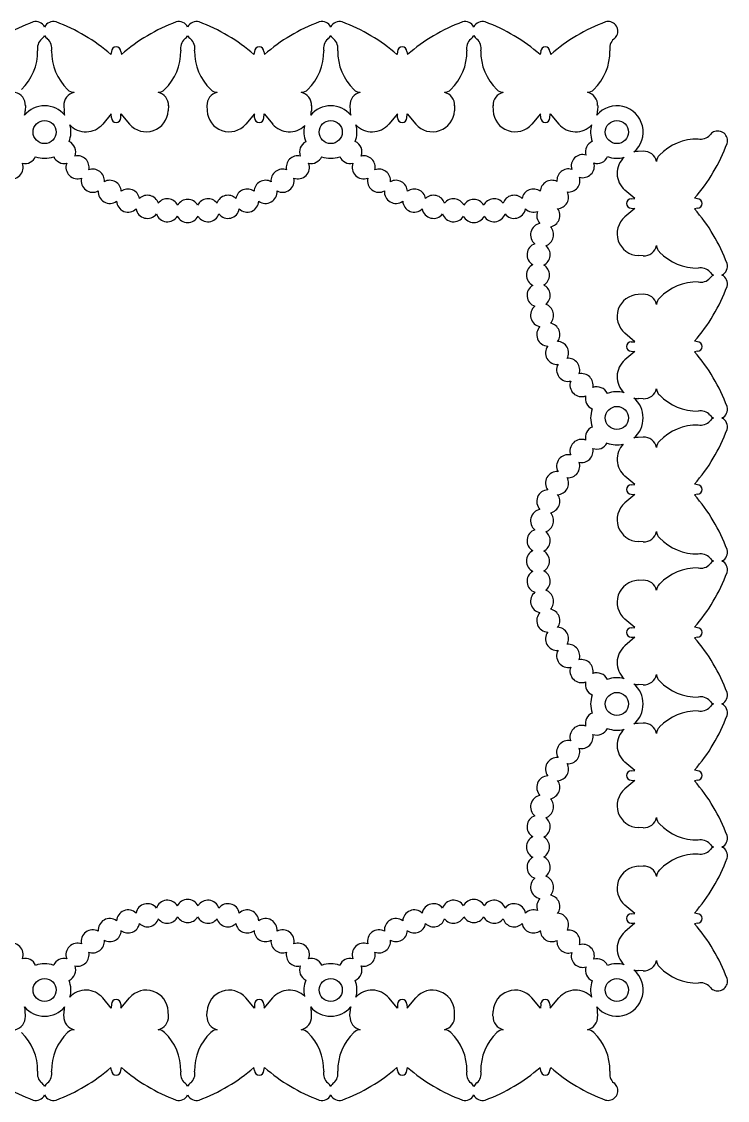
# Model space of a CAD drawing. Extents: x 154 to 315, y 196 to 323.
# Drawn here: x 232 to 315.1, y 195.9 to 322.9 of the extents above; entities that cross this region are included whole.
import ezdxf

# ---------------------------------------------------------------- set-up
doc = ezdxf.new("R2010")
doc.units = 0
doc.layers.get('0').update_dxf_attribs({"linetype": 'CONTINUOUS'})

msp = doc.modelspace()

# ---------------------------------------------------------------- linework, layer by layer
for p, q in [((242.61, 319.36), (242.54, 319.02)), ((243.71, 319.36), (243.79, 319.02)), ((259.45, 319.36), (259.37, 319.02)), ((260.55, 319.36), (260.62, 319.02)), ((276.28, 319.36), (276.21, 319.02)), ((277.38, 319.36), (277.46, 319.02)), ((293.12, 319.36), (293.04, 319.02)), ((294.21, 319.36), (294.29, 319.02)), ((232.49, 312.99), (232.46, 312.38)), ((237, 312.99), (237.03, 312.38)), ((249.32, 312.99), (249.3, 312.38)), ((253.84, 312.99), (253.86, 312.38)), ((266.16, 312.99), (266.13, 312.38)), ((270.67, 312.99), (270.7, 312.38)), ((282.99, 312.99), (282.96, 312.38)), ((287.5, 312.99), (287.53, 312.38)), ((299.83, 312.99), (299.8, 312.38)), ((242.59, 312.01), (241.58, 310.82)), ((242.61, 311.56), (242.59, 312.01)), ((243.71, 311.56), (243.73, 312.01)), ((243.73, 312.01), (244.74, 310.82)), ((259.43, 312.01), (258.42, 310.82)), ((259.45, 311.56), (259.43, 312.01)), ((260.55, 311.56), (260.57, 312.01)), ((260.57, 312.01), (261.58, 310.82)), ((276.26, 312.01), (275.25, 310.82)), ((276.28, 311.56), (276.26, 312.01)), ((277.38, 311.56), (277.4, 312.01)), ((277.4, 312.01), (278.41, 310.82)), ((293.09, 312.01), (292.08, 310.82)), ((293.12, 311.56), (293.09, 312.01)), ((294.21, 311.56), (294.24, 312.01)), ((294.24, 312.01), (295.25, 310.82)), ((305.19, 307.63), (304.58, 307.6)), ((304.21, 302.04), (303.02, 303.05)), ((303.76, 302.02), (304.21, 302.04)), ((311.56, 302.02), (311.21, 302.09)), ((304.21, 300.9), (303.02, 299.89)), ((303.76, 300.92), (304.21, 300.9)), ((311.56, 300.92), (311.21, 300.84)), ((305.18, 295.31), (304.58, 295.33)), ((305.18, 290.79), (304.58, 290.77)), ((304.21, 285.2), (303.02, 286.21)), ((303.76, 285.18), (304.21, 285.2)), ((311.56, 285.18), (311.21, 285.26)), ((304.21, 284.06), (303.02, 283.05)), ((303.76, 284.08), (304.21, 284.06)), ((311.56, 284.08), (311.21, 284.01)), ((305.18, 278.47), (304.58, 278.5)), ((305.18, 273.96), (304.58, 273.93)), ((304.21, 268.37), (303.02, 269.38)), ((303.76, 268.35), (304.21, 268.37)), ((311.56, 268.35), (311.21, 268.43)), ((304.21, 267.23), (303.02, 266.22)), ((303.76, 267.25), (304.21, 267.23)), ((311.56, 267.25), (311.21, 267.17)), ((305.18, 261.64), (304.58, 261.67)), ((305.18, 257.13), (304.58, 257.1)), ((304.21, 251.54), (303.02, 252.55)), ((303.76, 251.52), (304.21, 251.54)), ((311.56, 251.52), (311.21, 251.59)), ((304.21, 250.4), (303.02, 249.39)), ((303.76, 250.42), (304.21, 250.4)), ((311.56, 250.42), (311.21, 250.34)), ((305.18, 244.81), (304.58, 244.83)), ((305.18, 240.29), (304.58, 240.27)), ((304.21, 234.7), (303.02, 235.71)), ((303.76, 234.68), (304.21, 234.7)), ((311.56, 234.68), (311.21, 234.76)), ((304.21, 233.56), (303.02, 232.55)), ((303.76, 233.58), (304.21, 233.56)), ((311.56, 233.58), (311.21, 233.51)), ((305.18, 227.97), (304.58, 228)), ((305.18, 223.46), (304.58, 223.43)), ((304.21, 217.87), (303.02, 218.88)), ((303.76, 217.85), (304.21, 217.87)), ((311.56, 217.85), (311.21, 217.92)), ((304.21, 216.73), (303.02, 215.72)), ((303.76, 216.75), (304.21, 216.73)), ((311.56, 216.75), (311.21, 216.67)), ((305.19, 211.14), (304.58, 211.16)), ((242.59, 206.75), (241.58, 207.94)), ((242.61, 207.2), (242.59, 206.75)), ((243.71, 207.2), (243.73, 206.75)), ((243.73, 206.75), (244.74, 207.94)), ((259.43, 206.75), (258.42, 207.94)), ((259.45, 207.2), (259.43, 206.75)), ((260.55, 207.2), (260.57, 206.75)), ((260.57, 206.75), (261.58, 207.94)), ((276.26, 206.75), (275.25, 207.94)), ((276.28, 207.2), (276.26, 206.75)), ((277.38, 207.2), (277.4, 206.75)), ((277.4, 206.75), (278.41, 207.94)), ((293.09, 206.75), (292.08, 207.94)), ((293.12, 207.2), (293.09, 206.75)), ((294.21, 207.2), (294.24, 206.75)), ((294.24, 206.75), (295.25, 207.94)), ((232.49, 205.78), (232.46, 206.38)), ((237, 205.78), (237.03, 206.38)), ((249.32, 205.78), (249.3, 206.38)), ((253.84, 205.78), (253.86, 206.38)), ((266.16, 205.78), (266.13, 206.38)), ((270.67, 205.78), (270.7, 206.38)), ((282.99, 205.78), (282.96, 206.38)), ((287.5, 205.78), (287.53, 206.38)), ((299.83, 205.78), (299.8, 206.38)), ((242.61, 199.4), (242.54, 199.75)), ((243.71, 199.4), (243.79, 199.75)), ((259.45, 199.4), (259.37, 199.75)), ((260.55, 199.4), (260.62, 199.75)), ((276.28, 199.4), (276.21, 199.75)), ((277.38, 199.4), (277.46, 199.75)), ((293.12, 199.4), (293.04, 199.75)), ((294.21, 199.4), (294.29, 199.75))]:
    msp.add_line(p, q)
for centre in [(234.75, 309.88), (268.41, 309.88), (302.08, 309.88), (302.08, 276.22), (302.08, 242.55), (234.75, 208.88), (268.41, 208.88), (302.08, 208.88)]:
    msp.add_circle(centre, 1.36)
for centre, radius, start, end in [((240.61, 303.36), 20.77, 110.284, 131.085), ((233.72, 321.75), 1.14, 25.6135, 106.0168), ((235.77, 321.75), 1.14, 73.9832, 154.3865), ((228.89, 303.36), 20.77, 48.915, 69.716), ((257.44, 303.36), 20.77, 110.284, 131.085), ((250.55, 321.75), 1.14, 25.6135, 106.0168), ((252.61, 321.75), 1.14, 73.9832, 154.3865), ((245.72, 303.36), 20.77, 48.915, 69.716), ((274.27, 303.36), 20.77, 110.284, 131.085), ((267.39, 321.75), 1.14, 25.6135, 106.0168), ((269.44, 321.75), 1.14, 73.9832, 154.3865), ((262.55, 303.36), 20.77, 48.915, 69.716), ((291.11, 303.36), 20.77, 110.284, 131.085), ((284.22, 321.75), 1.14, 25.6135, 106.0168), ((286.27, 321.75), 1.14, 73.9832, 154.3865), ((279.39, 303.36), 20.77, 48.915, 69.716), ((307.94, 303.36), 20.77, 110.284, 131.085), ((301.05, 321.75), 1.14, 334.3865, 106.0168), ((235.37, 319.73), 1.47, 131.8523, 191.3534), ((233.72, 321.75), 1.14, 305.9037, 334.3865), ((235.77, 321.75), 1.14, 205.6135, 234.0963), ((234.12, 319.73), 1.47, 348.6466, 48.1477), ((252.2, 319.73), 1.47, 131.8523, 191.3534), ((250.55, 321.75), 1.14, 305.9037, 334.3865), ((252.61, 321.75), 1.14, 205.6135, 234.0963), ((250.96, 319.73), 1.47, 348.6466, 48.1477), ((269.04, 319.73), 1.47, 131.8523, 191.3534), ((267.39, 321.75), 1.14, 305.9037, 334.3865), ((269.44, 321.75), 1.14, 205.6135, 234.0963), ((267.79, 319.73), 1.47, 348.6466, 48.1477), ((285.87, 319.73), 1.47, 131.8523, 191.3534), ((284.22, 321.75), 1.14, 305.9037, 334.3865), ((286.27, 321.75), 1.14, 205.6135, 234.0963), ((284.63, 319.73), 1.47, 348.6466, 48.1477), ((302.7, 319.73), 1.47, 131.8523, 191.3534), ((301.05, 321.75), 1.14, 305.9037, 334.3865), ((227.8, 319.32), 6.12, 313.7393, 1.1563), ((241.69, 319.32), 6.12, 178.8437, 226.2607), ((243.16, 319.36), 0.549, 359.9945, 179.9945), ((244.64, 319.32), 6.12, 313.7393, 1.1563), ((258.52, 319.32), 6.12, 178.8437, 226.2607), ((260, 319.36), 0.549, 359.9945, 179.9945), ((261.47, 319.32), 6.12, 313.7393, 1.1563), ((275.36, 319.32), 6.12, 178.8437, 226.2607), ((276.83, 319.36), 0.549, 359.9945, 179.9945), ((278.31, 319.32), 6.12, 313.7393, 1.1563), ((292.19, 319.32), 6.12, 178.8437, 226.2607), ((293.66, 319.36), 0.549, 359.9945, 179.9945), ((295.14, 319.32), 6.12, 313.7393, 1.1563), ((230.95, 313.05), 1.54, 357.4718, 77.197), ((238.55, 313.05), 1.54, 102.803, 182.5282), ((238.21, 315.59), 1.03, 222.7752, 269.467), ((248.11, 315.59), 1.03, 270.533, 317.2248), ((247.78, 313.05), 1.54, 357.4718, 77.197), ((255.38, 313.05), 1.54, 102.803, 182.5282), ((255.05, 315.59), 1.03, 222.7752, 269.467), ((264.95, 315.59), 1.03, 270.533, 317.2248), ((264.61, 313.05), 1.54, 357.4718, 77.197), ((272.21, 313.05), 1.54, 102.803, 182.5282), ((271.88, 315.59), 1.03, 222.7752, 269.467), ((281.78, 315.59), 1.03, 270.533, 317.2248), ((281.45, 313.05), 1.54, 357.4718, 77.197), ((289.05, 313.05), 1.54, 102.803, 182.5282), ((288.72, 315.59), 1.03, 222.7752, 269.467), ((298.61, 315.59), 1.03, 270.533, 317.2248), ((298.28, 313.06), 1.54, 357.4773, 77.2025), ((234.75, 309.88), 3.09, 40.2748, 139.7183), ((268.41, 309.88), 3.09, 40.2817, 139.7183), ((302.08, 309.88), 3.09, 310.2748, 139.7252), ((229.88, 312.5), 2.59, 346.1838, 357.4718), ((239.61, 312.5), 2.59, 182.5282, 193.8162), ((243.16, 311.56), 0.549, 180, 360), ((246.71, 312.5), 2.59, 220.3698, 357.4718), ((256.45, 312.5), 2.59, 182.5282, 319.6302), ((260, 311.56), 0.549, 180, 360), ((263.55, 312.5), 2.59, 346.1838, 357.4718), ((273.28, 312.5), 2.59, 182.5282, 193.8162), ((276.83, 311.56), 0.549, 180, 0), ((280.38, 312.5), 2.59, 220.3698, 357.4718), ((290.11, 312.5), 2.59, 182.5282, 319.6302), ((293.66, 311.56), 0.549, 180, 0), ((297.22, 312.5), 2.59, 346.1696, 357.4773), ((234.75, 309.88), 3.09, 338.657, 16.2119), ((239.61, 312.5), 2.59, 222.6652, 319.6302), ((263.55, 312.5), 2.59, 220.3698, 314.0019), ((268.34, 309.88), 3.09, 165.8687, 201.9668), ((268.41, 309.88), 3.09, 338.657, 16.1996), ((273.28, 312.5), 2.59, 222.6652, 319.6302), ((297.22, 312.5), 2.59, 220.3753, 317.3437), ((302.08, 309.88), 3.09, 163.7881, 200.7803), ((313.95, 308.86), 1.14, 343.9832, 115.6135), ((237.06, 307.53), 1.36, 339.2511, 65.3123), ((266.1, 307.53), 1.36, 117.6804, 200.7489), ((270.72, 307.53), 1.36, 339.2511, 65.3123), ((299.75, 307.55), 1.36, 114.1319, 196.4721), ((311.52, 302.94), 6.12, 88.8437, 136.2607), ((311.93, 310.51), 1.47, 258.6466, 318.1477), ((313.95, 308.86), 1.14, 115.6135, 144.0963), ((304.7, 305.02), 2.59, 92.5227, 103.8304), ((305.25, 306.08), 1.54, 12.7975, 92.5227), ((295.56, 315.74), 20.77, 318.915, 339.716), ((230.87, 305.73), 1.36, 249.4603, 20.7489), ((232.44, 307.53), 1.36, 257.2864, 336.4364), ((234.75, 309.88), 3.09, 249.7811, 290.2189), ((237.06, 307.53), 1.36, 203.5636, 282.7136), ((238.62, 305.73), 1.36, 159.2511, 290.5397), ((238.62, 305.73), 1.36, 347.0772, 102.7136), ((264.54, 305.73), 1.36, 77.2864, 192.9228), ((264.54, 305.73), 1.36, 249.4603, 20.7489), ((266.1, 307.53), 1.36, 257.2864, 336.4364), ((268.41, 309.88), 3.09, 249.7811, 290.2189), ((270.72, 307.53), 1.36, 203.5636, 282.7136), ((272.29, 305.73), 1.36, 159.2511, 290.5397), ((272.29, 305.73), 1.36, 347.0772, 102.7136), ((298.07, 305.87), 1.36, 73.5279, 196.4984), ((298.07, 305.87), 1.36, 253.5016, 16.4721), ((299.75, 307.55), 1.36, 253.5279, 335.8681), ((302.08, 309.88), 3.09, 249.2197, 286.2119), ((304.7, 305.02), 2.59, 132.6563, 229.6247), ((307.79, 306.42), 1.03, 132.7752, 179.467), ((240.42, 304.15), 1.36, 354.9033, 110.5397), ((262.74, 304.15), 1.36, 69.4603, 185.0967), ((274.09, 304.15), 1.36, 354.9033, 110.5397), ((296.38, 304.18), 1.36, 73.5016, 185.7132), ((240.42, 304.15), 1.36, 167.0772, 298.3658), ((242.41, 302.84), 1.36, 2.7294, 118.3658), ((260.75, 302.84), 1.36, 61.6342, 177.2706), ((262.74, 304.15), 1.36, 241.6342, 12.9228), ((274.09, 304.15), 1.36, 167.0772, 298.3658), ((276.08, 302.84), 1.36, 2.7294, 118.3658), ((294.42, 302.84), 1.36, 62.9537, 177.2706), ((296.38, 304.18), 1.36, 264.2868, 16.4984), ((242.41, 302.84), 1.36, 174.9033, 306.1919), ((244.57, 301.81), 1.36, 10.5554, 126.1919), ((246.84, 301.08), 1.36, 18.3815, 134.018), ((256.32, 301.08), 1.36, 45.982, 161.6185), ((258.59, 301.81), 1.36, 53.8081, 169.4446), ((260.75, 302.84), 1.36, 233.8081, 5.0967), ((276.08, 302.84), 1.36, 174.9033, 306.1919), ((278.24, 301.81), 1.36, 10.5554, 126.1919), ((280.51, 301.08), 1.36, 18.3815, 134.018), ((289.99, 301.08), 1.36, 45.982, 161.6185), ((292.26, 301.81), 1.36, 53.8081, 169.4446), ((295.04, 302.22), 1.36, 272.7294, 27.0463), ((244.57, 301.81), 1.36, 182.7294, 314.018), ((249.19, 300.67), 1.36, 26.2076, 141.8441), ((251.58, 300.59), 1.36, 30.3299, 149.6701), ((253.97, 300.67), 1.36, 38.1559, 153.7924), ((258.59, 301.81), 1.36, 225.982, 357.2706), ((278.24, 301.81), 1.36, 182.7294, 314.018), ((282.86, 300.67), 1.36, 26.2076, 141.8441), ((285.25, 300.59), 1.36, 30.3299, 149.6701), ((287.63, 300.67), 1.36, 38.1559, 153.7924), ((303.76, 301.47), 0.549, 90, 270), ((311.56, 301.47), 0.549, 269.9945, 89.9945), ((246.84, 301.08), 1.36, 190.5554, 321.8441), ((249.19, 300.67), 1.36, 198.3815, 329.6701), ((251.58, 300.59), 1.36, 206.2076, 333.7924), ((253.97, 300.67), 1.36, 210.3299, 341.6185), ((256.32, 301.08), 1.36, 218.1559, 349.4446), ((280.51, 301.08), 1.36, 190.5554, 321.8441), ((282.86, 300.67), 1.36, 198.3815, 329.6701), ((285.25, 300.59), 1.36, 206.2076, 333.7924), ((287.63, 300.67), 1.36, 210.3299, 341.6185), ((289.99, 301.08), 1.36, 218.1559, 349.4446), ((292.26, 301.81), 1.36, 225.982, 290.7547), ((294.01, 300.06), 1.36, 159.2453, 224.018), ((294.01, 300.06), 1.36, 280.5554, 36.1919), ((304.7, 297.92), 2.59, 130.3698, 267.4718), ((295.56, 287.19), 20.77, 20.284, 41.085), ((293.28, 297.79), 1.36, 100.5554, 231.8441), ((293.28, 297.79), 1.36, 288.3815, 44.018), ((292.87, 295.44), 1.36, 108.3815, 239.6701), ((292.87, 295.44), 1.36, 296.2076, 51.8441), ((305.25, 296.85), 1.54, 267.4718, 347.197), ((307.79, 296.52), 1.03, 180.533, 227.2248), ((311.52, 299.99), 6.12, 223.7393, 271.1563), ((292.79, 293.05), 1.36, 116.2076, 243.7924), ((292.79, 293.05), 1.36, 300.3299, 59.6701), ((311.93, 292.43), 1.47, 41.8523, 101.3534), ((313.95, 294.08), 1.14, 215.9037, 244.3865), ((313.95, 294.08), 1.14, 295.6135, 16.0168), ((311.52, 286.11), 6.12, 88.8437, 136.2607), ((311.93, 293.67), 1.47, 258.6466, 318.1477), ((313.95, 292.02), 1.14, 115.6135, 144.0963), ((313.95, 292.02), 1.14, 343.9832, 64.3865), ((292.87, 290.66), 1.36, 120.3299, 251.6185), ((292.87, 290.66), 1.36, 308.1559, 63.7924), ((295.56, 298.91), 20.77, 318.915, 339.716), ((293.28, 288.31), 1.36, 315.982, 71.6185), ((304.7, 288.18), 2.59, 92.5282, 229.6302), ((305.25, 289.25), 1.54, 12.803, 92.5282), ((307.79, 289.58), 1.03, 132.7752, 179.467), ((293.28, 288.31), 1.36, 128.1559, 259.4446), ((294.01, 286.04), 1.36, 323.8081, 79.4446), ((294.01, 286.04), 1.36, 135.982, 267.2706), ((295.04, 283.88), 1.36, 143.8081, 275.0967), ((295.04, 283.88), 1.36, 331.6342, 87.2706), ((303.76, 284.63), 0.549, 90, 270), ((311.56, 284.63), 0.549, 269.9945, 89.9945), ((296.35, 281.89), 1.36, 339.4603, 95.0967), ((295.56, 270.36), 20.77, 20.284, 41.085), ((296.35, 281.89), 1.36, 151.6342, 282.9228), ((304.7, 281.08), 2.59, 130.3698, 227.3348), ((297.92, 280.09), 1.36, 347.2864, 102.9228), ((297.92, 280.09), 1.36, 159.4603, 290.7489), ((299.73, 278.53), 1.36, 24.6877, 110.7489), ((305.25, 280.02), 1.54, 267.4718, 347.197), ((307.79, 279.68), 1.03, 180.533, 227.2248), ((299.73, 278.53), 1.36, 167.2864, 246.4364), ((302.08, 276.22), 3.09, 73.8004, 111.343), ((302.08, 276.22), 3.09, 310.2817, 49.7183), ((304.7, 281.08), 2.59, 256.1838, 267.4718), ((311.52, 283.16), 6.12, 223.7393, 271.1563), ((302.08, 276.22), 3.09, 159.7811, 200.2189), ((311.93, 275.59), 1.47, 41.8523, 101.3534), ((313.95, 277.24), 1.14, 295.6135, 16.0168), ((311.93, 276.84), 1.47, 258.6466, 318.1477), ((313.95, 277.24), 1.14, 215.9037, 244.3865), ((313.95, 275.19), 1.14, 115.6135, 144.0963), ((313.95, 275.19), 1.14, 343.9832, 64.3865), ((299.73, 273.91), 1.36, 113.5636, 192.7136), ((311.52, 269.27), 6.12, 88.8437, 136.2607), ((295.56, 282.08), 20.77, 318.915, 339.716), ((297.92, 272.34), 1.36, 69.2511, 200.5397), ((299.73, 273.91), 1.36, 249.2511, 332.3196), ((302.08, 276.14), 3.09, 248.0332, 284.1313), ((304.7, 271.35), 2.59, 135.9981, 229.6302), ((304.7, 271.35), 2.59, 92.5282, 103.8162), ((305.25, 272.42), 1.54, 12.803, 92.5282), ((307.79, 272.75), 1.03, 132.7752, 179.467), ((296.35, 270.54), 1.36, 77.0772, 208.3658), ((297.92, 272.34), 1.36, 257.0772, 12.7136), ((296.35, 270.54), 1.36, 264.9033, 20.5397), ((295.04, 268.55), 1.36, 84.9033, 216.1919), ((295.04, 268.55), 1.36, 272.7294, 28.3658), ((303.76, 267.8), 0.549, 90, 270), ((311.56, 267.8), 0.549, 269.9945, 89.9945), ((294.01, 266.4), 1.36, 92.7294, 224.018), ((294.01, 266.4), 1.36, 280.5554, 36.1919), ((295.56, 253.52), 20.77, 20.284, 41.085), ((293.28, 264.12), 1.36, 100.5554, 231.8441), ((304.7, 264.25), 2.59, 130.3698, 267.4718), ((293.28, 264.12), 1.36, 288.3815, 44.018), ((292.87, 261.77), 1.36, 108.3815, 239.6701), ((292.87, 261.77), 1.36, 296.2076, 51.8441), ((305.25, 263.18), 1.54, 267.4718, 347.197), ((307.79, 262.85), 1.03, 180.533, 227.2248), ((311.52, 266.33), 6.12, 223.7393, 271.1563), ((292.79, 259.38), 1.36, 116.2076, 243.7924), ((292.79, 259.38), 1.36, 300.3299, 59.6701), ((313.95, 260.41), 1.14, 295.6135, 16.0168), ((311.93, 258.76), 1.47, 41.8523, 101.3534), ((313.95, 260.41), 1.14, 215.9037, 244.3865), ((313.95, 258.36), 1.14, 115.6135, 144.0963), ((313.95, 258.36), 1.14, 343.9832, 64.3865), ((292.87, 257), 1.36, 120.3299, 251.6185), ((292.87, 257), 1.36, 308.1559, 63.7924), ((311.52, 252.44), 6.12, 88.8437, 136.2607), ((295.56, 265.24), 20.77, 318.915, 339.716), ((311.93, 260), 1.47, 258.6466, 318.1477), ((304.7, 254.52), 2.59, 92.5282, 229.6302), ((305.25, 255.58), 1.54, 12.803, 92.5282), ((307.79, 255.92), 1.03, 132.7752, 179.467), ((293.28, 254.64), 1.36, 128.1559, 259.4446), ((293.28, 254.64), 1.36, 315.982, 71.6185), ((294.01, 252.37), 1.36, 135.982, 267.2706), ((294.01, 252.37), 1.36, 323.8081, 79.4446), ((295.04, 250.22), 1.36, 331.6342, 87.2706), ((303.76, 250.97), 0.549, 90, 270), ((311.56, 250.97), 0.549, 269.9945, 89.9945), ((295.04, 250.22), 1.36, 143.8081, 275.0967), ((295.56, 236.69), 20.77, 20.284, 41.085), ((296.35, 248.22), 1.36, 339.4603, 95.0967), ((304.7, 247.42), 2.59, 130.3698, 227.3348), ((296.35, 248.22), 1.36, 151.6342, 282.9228), ((297.92, 246.42), 1.36, 347.2864, 102.9228), ((297.92, 246.42), 1.36, 159.4603, 290.7489), ((299.73, 244.86), 1.36, 167.2864, 246.4364), ((299.73, 244.86), 1.36, 24.6877, 110.7489), ((302.08, 242.55), 3.09, 73.8004, 111.343), ((305.25, 246.35), 1.54, 267.4718, 347.197), ((307.79, 246.02), 1.03, 180.533, 227.2248), ((311.52, 249.49), 6.12, 223.7393, 271.1563), ((302.08, 242.55), 3.09, 310.2817, 49.7183), ((304.7, 247.42), 2.59, 256.1838, 267.4718), ((313.95, 243.58), 1.14, 295.6135, 16.0168), ((302.08, 242.55), 3.09, 159.7811, 200.2189), ((311.93, 241.93), 1.47, 41.8523, 101.3534), ((313.95, 243.58), 1.14, 215.9037, 244.3865), ((299.73, 240.24), 1.36, 113.5636, 192.7136), ((311.52, 235.61), 6.12, 88.8437, 136.2607), ((311.93, 243.17), 1.47, 258.6466, 318.1477), ((313.95, 241.52), 1.14, 115.6135, 144.0963), ((313.95, 241.52), 1.14, 343.9832, 64.3865), ((304.7, 237.68), 2.59, 92.5282, 103.8162), ((305.25, 238.75), 1.54, 12.803, 92.5282), ((295.56, 248.41), 20.77, 318.915, 339.716), ((297.92, 238.67), 1.36, 69.2511, 200.5397), ((297.92, 238.67), 1.36, 257.0772, 12.7136), ((299.73, 240.24), 1.36, 249.2511, 335.3123), ((302.08, 242.55), 3.09, 248.657, 286.1996), ((304.7, 237.68), 2.59, 132.6652, 229.6302), ((307.79, 239.08), 1.03, 132.7752, 179.467), ((296.35, 236.88), 1.36, 77.0772, 208.3658), ((295.04, 234.88), 1.36, 84.9033, 216.1919), ((296.35, 236.88), 1.36, 264.9033, 20.5397), ((295.04, 234.88), 1.36, 272.7294, 28.3658), ((294.01, 232.73), 1.36, 92.7294, 224.018), ((303.76, 234.13), 0.549, 90, 270), ((311.56, 234.13), 0.549, 269.9945, 89.9945), ((294.01, 232.73), 1.36, 280.5554, 36.1919), ((304.7, 230.58), 2.59, 130.3698, 267.4718), ((295.56, 219.85), 20.77, 20.284, 41.085), ((293.28, 230.45), 1.36, 100.5554, 231.8441), ((293.28, 230.45), 1.36, 288.3815, 44.018), ((292.87, 228.1), 1.36, 108.3815, 239.6701), ((292.87, 228.1), 1.36, 296.2076, 51.8441), ((305.25, 229.52), 1.54, 267.4718, 347.197), ((307.79, 229.18), 1.03, 180.533, 227.2248), ((311.52, 232.66), 6.12, 223.7393, 271.1563), ((292.79, 225.72), 1.36, 116.2076, 243.7924), ((292.79, 225.72), 1.36, 300.3299, 59.6701), ((311.93, 225.09), 1.47, 41.8523, 101.3534), ((313.95, 226.74), 1.14, 295.6135, 16.0168), ((311.52, 218.77), 6.12, 88.8437, 136.2607), ((311.93, 226.34), 1.47, 258.6466, 318.1477), ((313.95, 226.74), 1.14, 215.9037, 244.3865), ((313.95, 224.69), 1.14, 115.6135, 144.0963), ((313.95, 224.69), 1.14, 343.9832, 64.3865), ((292.87, 223.33), 1.36, 120.3299, 251.6185), ((292.87, 223.33), 1.36, 308.1559, 63.7924), ((295.56, 231.58), 20.77, 318.915, 339.716), ((304.7, 220.85), 2.59, 92.5282, 229.6302), ((305.25, 221.92), 1.54, 12.803, 92.5282), ((307.79, 222.25), 1.03, 132.7752, 179.467), ((293.28, 220.98), 1.36, 128.1559, 259.4446), ((293.28, 220.98), 1.36, 315.982, 71.6185), ((294.01, 218.7), 1.36, 323.8081, 79.4446), ((246.84, 217.68), 1.36, 38.1559, 169.4446), ((249.19, 218.09), 1.36, 30.3299, 161.6185), ((251.58, 218.18), 1.36, 26.2076, 153.7924), ((253.97, 218.09), 1.36, 18.3815, 149.6701), ((256.32, 217.68), 1.36, 10.5554, 141.8441), ((280.51, 217.68), 1.36, 38.1559, 169.4446), ((282.86, 218.09), 1.36, 30.3299, 161.6185), ((285.25, 218.18), 1.36, 26.2076, 153.7924), ((287.63, 218.09), 1.36, 18.3815, 149.6701), ((289.99, 217.68), 1.36, 10.5554, 141.8441), ((294.01, 218.7), 1.36, 135.982, 200.7547), ((242.41, 215.93), 1.36, 53.8081, 185.0967), ((244.57, 216.95), 1.36, 45.982, 177.2706), ((246.84, 217.68), 1.36, 225.982, 341.6185), ((249.19, 218.09), 1.36, 218.1559, 333.7924), ((251.58, 218.18), 1.36, 210.3299, 329.6701), ((253.97, 218.09), 1.36, 206.2076, 321.8441), ((256.32, 217.68), 1.36, 198.3815, 314.018), ((258.59, 216.95), 1.36, 2.7294, 134.018), ((260.75, 215.93), 1.36, 354.9033, 126.1919), ((276.08, 215.93), 1.36, 53.8081, 185.0967), ((278.24, 216.95), 1.36, 45.982, 177.2706), ((280.51, 217.68), 1.36, 225.982, 341.6185), ((282.86, 218.09), 1.36, 218.1559, 333.7924), ((285.25, 218.18), 1.36, 210.3299, 329.6701), ((287.63, 218.09), 1.36, 206.2076, 321.8441), ((289.99, 217.68), 1.36, 198.3815, 314.018), ((292.26, 216.95), 1.36, 69.2453, 134.018), ((295.04, 216.55), 1.36, 332.9537, 87.2706), ((303.76, 217.3), 0.549, 90, 270), ((311.56, 217.3), 0.549, 269.9945, 89.9945), ((240.42, 214.61), 1.36, 61.6342, 192.9228), ((244.57, 216.95), 1.36, 233.8081, 349.4446), ((258.59, 216.95), 1.36, 190.5554, 306.1919), ((262.74, 214.61), 1.36, 347.0772, 118.3658), ((274.09, 214.61), 1.36, 61.6342, 192.9228), ((278.24, 216.95), 1.36, 233.8081, 349.4446), ((292.26, 216.95), 1.36, 190.5554, 306.1919), ((296.38, 214.58), 1.36, 343.5016, 95.7132), ((295.56, 203.02), 20.77, 20.284, 41.085), ((240.42, 214.61), 1.36, 249.4603, 5.0967), ((242.41, 215.93), 1.36, 241.6342, 357.2706), ((260.75, 215.93), 1.36, 182.7294, 298.3658), ((262.74, 214.61), 1.36, 174.9033, 290.5397), ((274.09, 214.61), 1.36, 249.4603, 5.0967), ((276.08, 215.93), 1.36, 241.6342, 357.2706), ((294.42, 215.93), 1.36, 182.7294, 297.0463), ((296.38, 214.58), 1.36, 174.2868, 286.4984), ((304.7, 213.75), 2.59, 130.3753, 227.3437), ((230.87, 213.04), 1.36, 339.2511, 110.5397), ((238.62, 213.04), 1.36, 69.4603, 200.7489), ((264.54, 213.04), 1.36, 339.2511, 110.5397), ((272.29, 213.04), 1.36, 69.4603, 200.7489), ((298.07, 212.9), 1.36, 343.5279, 106.4984), ((232.44, 211.24), 1.36, 23.5636, 102.7136), ((237.06, 211.24), 1.36, 77.2864, 156.4364), ((238.62, 213.04), 1.36, 257.2864, 12.9228), ((264.54, 213.04), 1.36, 167.0772, 282.7136), ((266.1, 211.24), 1.36, 23.5636, 102.7136), ((270.72, 211.24), 1.36, 77.2864, 156.4364), ((272.29, 213.04), 1.36, 257.2864, 12.9228), ((298.07, 212.9), 1.36, 163.5016, 286.4721), ((299.75, 211.21), 1.36, 24.1319, 106.4721), ((305.25, 212.68), 1.54, 267.4773, 347.2025), ((307.79, 212.35), 1.03, 180.533, 227.2248), ((234.75, 208.88), 3.09, 69.7811, 110.2189), ((237.06, 211.24), 1.36, 294.6877, 20.7489), ((266.1, 211.24), 1.36, 159.2511, 242.3196), ((268.41, 208.88), 3.09, 69.7811, 110.2189), ((270.72, 211.24), 1.36, 294.6877, 20.7489), ((299.75, 211.21), 1.36, 163.5279, 245.8681), ((302.08, 208.88), 3.09, 220.2748, 49.7252), ((302.08, 208.88), 3.09, 73.7881, 110.7803), ((304.7, 213.75), 2.59, 256.1696, 267.4773), ((311.52, 215.82), 6.12, 223.7393, 271.1563), ((234.75, 208.88), 3.09, 343.7881, 21.343), ((268.34, 208.88), 3.09, 158.0332, 194.1313), ((268.41, 208.88), 3.09, 343.8004, 21.343), ((302.08, 208.88), 3.09, 159.2197, 196.2119), ((311.93, 208.26), 1.47, 41.8523, 101.3534), ((313.95, 209.91), 1.14, 244.3865, 16.0168), ((239.61, 206.27), 2.59, 40.3698, 137.3348), ((246.71, 206.27), 2.59, 2.5282, 139.6302), ((256.45, 206.27), 2.59, 40.3698, 177.4718), ((263.55, 206.27), 2.59, 45.9981, 139.6302), ((273.28, 206.27), 2.59, 40.3698, 137.3348), ((280.38, 206.27), 2.59, 2.5282, 139.6302), ((290.11, 206.27), 2.59, 40.3698, 177.4718), ((297.22, 206.27), 2.59, 42.6563, 139.6247), ((313.95, 209.91), 1.14, 215.9037, 244.3865), ((243.16, 207.2), 0.549, 0, 180), ((260, 207.2), 0.549, 0, 180), ((276.83, 207.2), 0.549, 360, 180), ((293.66, 207.2), 0.549, 360, 180), ((230.95, 205.71), 1.54, 282.803, 2.5282), ((229.88, 206.27), 2.59, 2.5282, 13.8162), ((234.75, 208.88), 3.09, 220.2817, 319.7252), ((238.55, 205.71), 1.54, 177.4718, 257.197), ((239.61, 206.27), 2.59, 166.1838, 177.4718), ((247.78, 205.71), 1.54, 282.803, 2.5282), ((255.38, 205.71), 1.54, 177.4718, 257.197), ((264.61, 205.71), 1.54, 282.803, 2.5282), ((268.41, 208.88), 3.09, 220.2817, 319.7183), ((263.55, 206.27), 2.59, 2.5282, 13.8162), ((272.21, 205.71), 1.54, 177.4718, 257.197), ((273.28, 206.27), 2.59, 166.1838, 177.4718), ((281.45, 205.71), 1.54, 282.803, 2.5282), ((289.05, 205.71), 1.54, 177.4718, 257.197), ((298.28, 205.71), 1.54, 282.7975, 2.5227), ((297.22, 206.27), 2.59, 2.5227, 13.8304), ((227.8, 199.45), 6.12, 358.8437, 46.2607), ((241.69, 199.45), 6.12, 133.7393, 181.1563), ((238.21, 203.17), 1.03, 90.533, 137.2248), ((248.11, 203.17), 1.03, 42.7752, 89.467), ((244.64, 199.45), 6.12, 358.8437, 46.2607), ((258.52, 199.45), 6.12, 133.7393, 181.1563), ((255.05, 203.17), 1.03, 90.533, 137.2248), ((264.95, 203.17), 1.03, 42.7752, 89.467), ((261.47, 199.45), 6.12, 358.8437, 46.2607), ((275.36, 199.45), 6.12, 133.7393, 181.1563), ((271.88, 203.17), 1.03, 90.533, 137.2248), ((281.78, 203.17), 1.03, 42.7752, 89.467), ((278.31, 199.45), 6.12, 358.8437, 46.2607), ((292.19, 199.45), 6.12, 133.7393, 181.1563), ((288.72, 203.17), 1.03, 90.533, 137.2248), ((298.61, 203.17), 1.03, 42.7752, 89.467), ((295.14, 199.45), 6.12, 358.8437, 46.2607), ((240.61, 215.41), 20.77, 228.915, 249.716), ((228.89, 215.41), 20.77, 290.284, 311.085), ((257.44, 215.41), 20.77, 228.915, 249.716), ((245.72, 215.41), 20.77, 290.284, 311.085), ((274.27, 215.41), 20.77, 228.915, 249.716), ((262.55, 215.41), 20.77, 290.284, 311.085), ((291.11, 215.41), 20.77, 228.915, 249.716), ((279.39, 215.41), 20.77, 290.284, 311.085), ((307.94, 215.41), 20.77, 228.915, 249.716), ((235.37, 199.03), 1.47, 168.6466, 228.1477), ((234.12, 199.03), 1.47, 311.8523, 11.3534), ((243.16, 199.4), 0.549, 180.0055, 0.0055), ((252.2, 199.03), 1.47, 168.6466, 228.1477), ((250.96, 199.03), 1.47, 311.8523, 11.3534), ((260, 199.4), 0.549, 180.0055, 0.0055), ((269.04, 199.03), 1.47, 168.6466, 228.1477), ((267.79, 199.03), 1.47, 311.8523, 11.3534), ((276.83, 199.4), 0.549, 180.0055, 0.0055), ((285.87, 199.03), 1.47, 168.6466, 228.1477), ((284.63, 199.03), 1.47, 311.8523, 11.3534), ((293.66, 199.4), 0.549, 180.0055, 0.0055), ((302.7, 199.03), 1.47, 168.6466, 228.1477), ((233.72, 197.02), 1.14, 25.6135, 54.0963), ((235.77, 197.02), 1.14, 125.9037, 154.3865), ((250.55, 197.02), 1.14, 25.6135, 54.0963), ((252.61, 197.02), 1.14, 125.9037, 154.3865), ((267.39, 197.02), 1.14, 25.6135, 54.0963), ((269.44, 197.02), 1.14, 125.9037, 154.3865), ((284.22, 197.02), 1.14, 25.6135, 54.0963), ((286.27, 197.02), 1.14, 125.9037, 154.3865), ((301.05, 197.02), 1.14, 253.9832, 25.6135), ((301.05, 197.02), 1.14, 25.6135, 54.0963), ((233.72, 197.02), 1.14, 253.9832, 334.3865), ((235.77, 197.02), 1.14, 205.6135, 286.0168), ((250.55, 197.02), 1.14, 253.9832, 334.3865), ((252.61, 197.02), 1.14, 205.6135, 286.0168), ((267.39, 197.02), 1.14, 253.9832, 334.3865), ((269.44, 197.02), 1.14, 205.6135, 286.0168), ((284.22, 197.02), 1.14, 253.9832, 334.3865), ((286.27, 197.02), 1.14, 205.6135, 286.0168)]:
    msp.add_arc(centre, radius, start, end)

doc.saveas('drawing.dxf')
